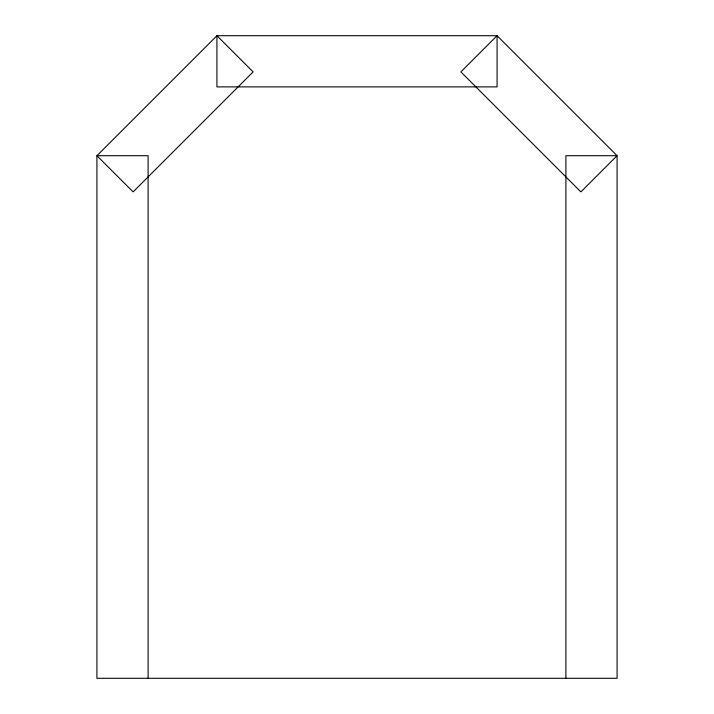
<?xml version="1.0" encoding="UTF-8"?>
<svg xmlns="http://www.w3.org/2000/svg" width="714" height="714" viewBox="0 0 714 714"><rect width="100%" height="100%" fill="white"/><g stroke="black" fill="none" stroke-linecap="round" stroke-linejoin="round"><path stroke-width="1.07" d="M565.899 678.3L565.899 155.706L617.083 155.706L617.083 678.3L96.917 678.3L96.917 155.706L216.922 35.7L497.078 35.7L617.083 155.706L580.893 191.896L460.887 71.891L497.078 35.7L497.078 86.885L216.922 86.885L216.922 35.7L253.113 71.891L133.107 191.896L96.917 155.706L148.101 155.706L148.101 678.3"/></g></svg>
